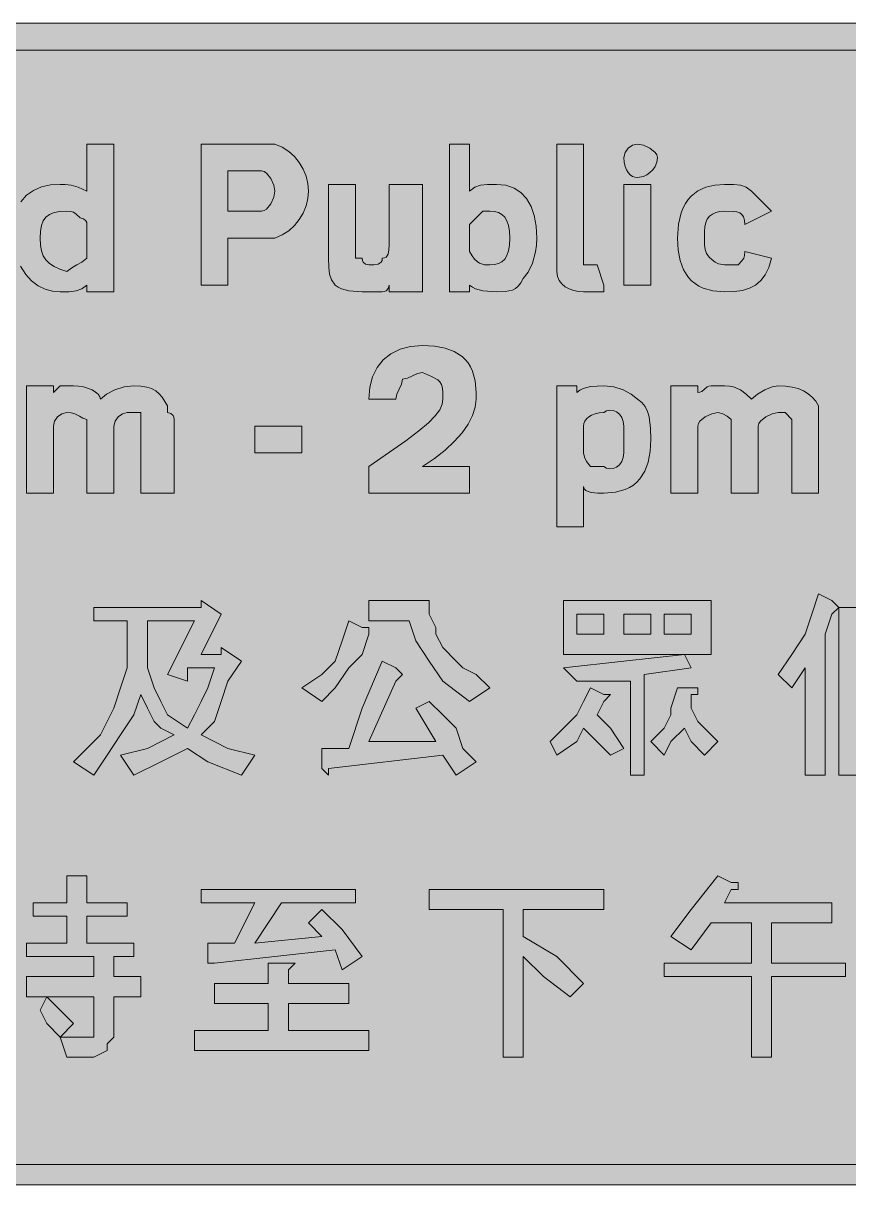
# Model space of a CAD drawing. Header units: metres. Extents: x 12 to 556, y 31 to 238.
# Drawn here: x 238.3 to 386, y 30.7 to 238.3 of the extents above; entities that cross this region are included whole.
import ezdxf

# ---------------------------------------------------------------- set-up
doc = ezdxf.new("R2010")
doc.units = ezdxf.units.M
doc.layers.add('FILL_BLACK_000000', color=7, linetype='Continuous', true_color=0x000000)
doc.layers.add('FILL_WHITE_FFFFFF', color=7, linetype='Continuous', true_color=0xffffff)

msp = doc.modelspace()

# ---------------------------------------------------------------- hatches: boundary and pattern name
at = {"layer": 'FILL_BLACK_000000', "true_color": 0x000000}
h = msp.add_hatch(color=7, dxfattribs=at)
h.dxf.hatch_style = 1
h.paths.add_polyline_path([(548.25, 238.13), (549.15, 237.72), (550.05, 237.31), (550.95, 237.12), (551.7, 236.52), (552.47, 236.11), (553.35, 235.92), (554.04, 235.02), (554.4, 234.12), (554.53, 233.22), (554.55, 232.32), (555.24, 231.44), (555.6, 230.67), (555.75, 229.92), (555.75, 39.12), (555.54, 37.34), (555, 35.67), (554.23, 34.23), (553.35, 33.12), (552.24, 32.24), (550.8, 31.47), (549.13, 30.93), (547.35, 30.72), (20.55, 30.72), (18.77, 30.93), (17.1, 31.47), (15.66, 32.24), (14.55, 33.12), (13.67, 34.23), (12.9, 35.67), (12.36, 37.34), (12.15, 39.12), (12.15, 229.92), (12.36, 231.03), (12.9, 232.47), (14.55, 235.92), (14.95, 235.97), (15.26, 236.11), (15.75, 236.52), (16.24, 236.93), (16.55, 237.07), (16.95, 237.12), (17.85, 237.31), (18.75, 237.72), (19.65, 238.13), (20.55, 238.32), (547.35, 238.32), (548.25, 238.13)])
h.paths.add_polyline_path([(18.75, 233.37), (17.85, 233.01), (16.95, 232.32), (16.76, 231.44), (16.35, 230.67), (15.75, 229.92), (15.75, 39.12), (15.77, 38.43), (15.9, 38.07), (16.26, 37.94), (16.95, 37.92), (16.95, 35.52), (17.85, 35.33), (18.75, 34.92), (19.65, 34.51), (20.55, 34.32), (547.35, 34.32), (548.55, 35.52), (549.75, 35.52), (550.44, 36.42), (550.8, 37.32), (550.93, 38.22), (550.95, 39.12), (550.95, 229.92), (550.8, 230.67), (550.44, 231.44), (549.75, 232.32), (549.7, 232.72), (549.54, 233.01), (549, 233.37), (548.23, 233.5), (547.35, 233.52), (20.55, 233.52), (19.65, 233.5), (18.75, 233.37)], flags=16)
h = msp.add_hatch(color=7, dxfattribs=at)
h.dxf.hatch_style = 1
h.paths.add_polyline_path([(254.55, 216.72), (254.55, 190.32), (249.75, 190.32), (249.75, 191.52), (248.83, 190.83), (247.8, 190.47), (246.54, 190.34), (244.95, 190.32), (243.6, 190.43), (242.29, 190.79), (241.03, 191.4), (239.85, 192.27), (238.79, 193.43), (237.86, 194.88), (237.11, 196.64), (236.55, 198.72), (236.55, 199.92), (236.55, 201.12), (236.71, 203.2), (237.19, 204.96), (237.94, 206.41), (238.95, 207.57), (240.18, 208.44), (241.61, 209.05), (243.21, 209.41), (244.95, 209.52), (245.87, 209.5), (246.9, 209.37), (248.16, 209.01), (249.75, 208.32), (249.75, 216.72), (254.55, 216.72)])
h.paths.add_polyline_path([(249.75, 202.32), (249.7, 202.72), (249.56, 203.01), (249.15, 203.37), (248.55, 203.52), (247.84, 204.21), (247.35, 204.57), (246.86, 204.7), (246.15, 204.72), (244.91, 204.66), (243.88, 204.48), (243.05, 204.15), (242.4, 203.67), (241.92, 203.02), (241.59, 202.19), (241.41, 201.16), (241.35, 199.92), (241.41, 198.68), (241.59, 197.63), (241.92, 196.76), (242.4, 196.02), (243.05, 195.4), (243.88, 194.86), (244.91, 194.37), (246.15, 193.92), (247.05, 194.63), (247.95, 195.12), (248.85, 195.61), (249.75, 196.32), (249.75, 201.12), (249.75, 202.32)], flags=16)
h = msp.add_hatch(color=7, dxfattribs=at)
h.dxf.hatch_style = 1
h.paths.add_polyline_path([(270.15, 191.52), (270.15, 216.72), (282.15, 216.72), (283.35, 216.72), (284.64, 216.16), (285.81, 215.41), (286.83, 214.48), (287.7, 213.42), (288.4, 212.24), (288.92, 210.98), (289.24, 209.67), (289.35, 208.32), (289.24, 206.97), (288.92, 205.66), (288.4, 204.4), (287.7, 203.22), (286.83, 202.16), (285.81, 201.23), (284.64, 200.48), (283.35, 199.92), (282.15, 199.92), (274.95, 199.92), (274.95, 191.52), (270.15, 191.52)])
h.paths.add_polyline_path([(281.4, 204.83), (281.83, 205.11), (282.6, 206.07), (283.14, 207.25), (283.35, 208.32), (283.14, 209.39), (282.6, 210.57), (281.83, 211.53), (281.4, 211.81), (280.95, 211.92), (274.95, 211.92), (274.95, 204.72), (280.95, 204.72), (281.4, 204.83)], flags=16)
h = msp.add_hatch(color=7, dxfattribs=at)
h.dxf.hatch_style = 1
h.paths.add_polyline_path([(319.24, 190.83), (318.65, 191.12), (318.15, 191.52), (318.15, 190.32), (314.55, 190.32), (314.55, 216.72), (318.15, 216.72), (318.15, 208.32), (319.07, 209.01), (320.1, 209.37), (321.36, 209.5), (322.95, 209.52), (324.64, 209.35), (326.1, 208.86), (327.34, 208.06), (328.35, 206.97), (329.14, 205.59), (329.7, 203.95), (330.04, 202.06), (330.15, 199.92), (330.1, 198.63), (329.94, 197.44), (329.4, 195.42), (328.63, 193.84), (327.75, 192.72), (327.3, 191.93), (326.83, 191.33), (326.34, 190.91), (325.8, 190.62), (324.54, 190.36), (322.95, 190.32), (320.55, 190.47), (319.24, 190.83)])
h.paths.add_polyline_path([(323.32, 195.36), (323.94, 195.69), (324.45, 196.17), (324.84, 196.82), (325.12, 197.65), (325.29, 198.68), (325.35, 199.92), (325.29, 201.16), (325.12, 202.19), (324.84, 203.02), (324.45, 203.67), (323.94, 204.15), (323.32, 204.48), (322.59, 204.66), (321.75, 204.72), (320.55, 204.72), (318.15, 202.32), (318.15, 197.52), (318.6, 196.73), (319.05, 196.13), (319.5, 195.71), (319.95, 195.42), (320.85, 195.16), (321.75, 195.12), (322.59, 195.18), (323.32, 195.36)], flags=16)
h = msp.add_hatch(color=7, dxfattribs=at)
h.dxf.hatch_style = 1
h.paths.add_polyline_path([(338.55, 196.32), (338.55, 195.12), (340.95, 195.12), (342.15, 191.52), (342.15, 190.32), (340.95, 190.32), (338.55, 190.32), (337.65, 190.38), (336.79, 190.54), (335.98, 190.83), (335.25, 191.22), (334.64, 191.73), (334.16, 192.34), (333.86, 193.08), (333.75, 193.92), (333.75, 195.12), (333.75, 216.72), (338.55, 216.72), (338.55, 196.32)])
h = msp.add_hatch(color=7, dxfattribs=at)
h.dxf.hatch_style = 1
h.paths.add_polyline_path([(351.64, 213.48), (351.36, 212.74), (350.93, 212.13), (350.4, 211.62), (349.82, 211.23), (349.22, 210.94), (348.15, 210.72), (347.7, 210.78), (347.27, 210.94), (346.86, 211.23), (346.5, 211.62), (346.19, 212.13), (345.96, 212.74), (345.8, 213.48), (345.75, 214.32), (345.96, 215.2), (346.5, 215.97), (347.27, 216.51), (348.15, 216.72), (349.22, 216.51), (350.4, 215.97), (351.36, 215.2), (351.64, 214.77), (351.75, 214.32), (351.64, 213.48)])
h = msp.add_hatch(color=7, dxfattribs=at)
h.dxf.hatch_style = 1
h.paths.add_polyline_path([(309.75, 209.52), (309.75, 190.32), (303.75, 190.32), (303.75, 191.52), (303.6, 190.92), (303.24, 190.51), (302.95, 190.37), (302.55, 190.32), (298.95, 190.32), (296.55, 190.47), (295.24, 190.83), (294.65, 191.12), (294.15, 191.52), (293.46, 192.44), (293.1, 193.47), (292.97, 194.73), (292.95, 196.32), (292.95, 209.52), (297.75, 209.52), (297.75, 197.52), (297.75, 196.32), (298.95, 196.32), (299, 195.92), (299.14, 195.63), (299.55, 195.27), (300.15, 195.12), (301.03, 195.14), (301.8, 195.27), (302.34, 195.63), (302.5, 195.92), (302.55, 196.32), (302.95, 196.37), (303.24, 196.53), (303.6, 197.07), (303.73, 197.84), (303.75, 198.72), (303.75, 209.52), (309.75, 209.52)])
h = msp.add_hatch(color=7, dxfattribs=at)
h.dxf.hatch_style = 1
h.paths.add_polyline_path([(345.75, 191.52), (345.75, 209.52), (350.55, 209.52), (350.55, 191.52), (345.75, 191.52)])
h = msp.add_hatch(color=7, dxfattribs=at)
h.dxf.hatch_style = 1
h.paths.add_polyline_path([(365.34, 209.5), (366.6, 209.37), (367.63, 209.01), (368.55, 208.32), (372.15, 204.72), (367.35, 202.32), (367.29, 203.11), (367.12, 203.71), (366.84, 204.13), (366.45, 204.42), (365.94, 204.59), (365.33, 204.68), (363.75, 204.72), (362.91, 204.66), (362.17, 204.49), (361.56, 204.21), (361.05, 203.82), (360.66, 203.31), (360.37, 202.69), (360.21, 201.96), (360.15, 201.12), (360.15, 199.92), (360.15, 198.72), (360.26, 197.88), (360.54, 197.14), (360.97, 196.53), (361.5, 196.02), (362.08, 195.63), (362.68, 195.34), (363.75, 195.12), (366.15, 195.12), (366.84, 195.83), (367.2, 196.32), (367.33, 196.81), (367.35, 197.52), (372.15, 196.32), (371.64, 194.68), (371.01, 193.36), (370.23, 192.31), (369.3, 191.52), (368.2, 190.95), (366.92, 190.58), (365.44, 190.38), (363.75, 190.32), (361.67, 190.49), (359.91, 190.98), (359.14, 191.34), (358.46, 191.78), (357.84, 192.29), (357.3, 192.87), (356.43, 194.25), (355.82, 195.89), (355.46, 197.78), (355.35, 199.92), (355.51, 202.4), (355.99, 204.46), (356.33, 205.34), (356.74, 206.12), (357.22, 206.81), (357.75, 207.42), (358.98, 208.38), (360.41, 209.03), (362.01, 209.4), (363.75, 209.52), (365.34, 209.5)])
h = msp.add_hatch(color=7, dxfattribs=at)
h.dxf.hatch_style = 1
h.paths.add_polyline_path([(318.15, 159.12), (318.15, 154.32), (300.15, 154.32), (300.15, 159.12), (306.77, 163.69), (309.07, 165.45), (310.8, 166.92), (312.02, 168.17), (312.81, 169.24), (313.23, 170.21), (313.35, 171.12), (313.35, 172.32), (313.29, 173.11), (313.12, 173.73), (312.84, 174.2), (312.45, 174.57), (311.32, 175.19), (309.75, 175.92), (308.85, 175.73), (307.95, 175.32), (307.05, 174.91), (306.15, 174.72), (305.96, 173.82), (305.55, 172.92), (305.14, 172.02), (304.95, 171.12), (300.15, 171.12), (300.32, 173.26), (300.81, 175.15), (301.61, 176.79), (302.7, 178.17), (304.08, 179.26), (305.72, 180.06), (307.61, 180.55), (309.75, 180.72), (311.89, 180.61), (313.78, 180.25), (315.42, 179.64), (316.8, 178.77), (317.38, 178.23), (317.89, 177.61), (318.33, 176.93), (318.69, 176.16), (319.18, 174.4), (319.35, 172.32), (319.35, 171.12), (319.18, 169.72), (318.69, 168.23), (317.89, 166.69), (316.8, 165.12), (315.42, 163.55), (313.78, 162.01), (311.89, 160.52), (309.75, 159.12), (318.15, 159.12)])
h = msp.add_hatch(color=7, dxfattribs=at)
h.dxf.hatch_style = 1
h.paths.add_polyline_path([(256.07, 168.51), (255.3, 167.97), (254.76, 167.2), (254.55, 166.32), (254.55, 154.32), (249.75, 154.32), (249.75, 167.52), (249.02, 167.71), (248.4, 168.12), (247.56, 168.53), (246.94, 168.67), (246.15, 168.72), (245.27, 168.51), (244.5, 167.97), (243.96, 167.2), (243.75, 166.32), (243.75, 154.32), (238.95, 154.32), (238.95, 173.52), (243.75, 173.52), (243.75, 172.32), (244.95, 173.52), (247.35, 173.52), (248.25, 173.47), (249.11, 173.31), (250.65, 172.77), (251.26, 172.41), (251.74, 172), (252.04, 171.57), (252.15, 171.12), (253.26, 172), (254.7, 172.77), (256.37, 173.31), (258.15, 173.52), (259.39, 173.46), (260.44, 173.29), (261.31, 173.01), (262.05, 172.62), (262.67, 172.11), (263.21, 171.49), (264.15, 169.92), (264.15, 168.72), (264.75, 168.57), (265.16, 168.21), (265.3, 167.92), (265.35, 167.52), (265.35, 154.32), (259.35, 154.32), (259.35, 167.52), (259.35, 168.72), (256.95, 168.72), (256.07, 168.51)])
h = msp.add_hatch(color=7, dxfattribs=at)
h.dxf.hatch_style = 1
h.paths.add_polyline_path([(350.08, 159.89), (349.47, 158.25), (348.6, 156.87), (348.06, 156.29), (347.44, 155.78), (346.76, 155.34), (345.99, 154.98), (344.23, 154.49), (342.15, 154.32), (341.08, 154.34), (339.9, 154.47), (339.37, 154.61), (338.94, 154.83), (338.66, 155.12), (338.55, 155.52), (338.55, 148.32), (333.75, 148.32), (333.75, 173.52), (337.35, 173.52), (337.35, 172.32), (337.85, 172.72), (338.44, 173.01), (339.75, 173.37), (342.15, 173.52), (343.93, 173.31), (345.6, 172.77), (347.04, 172), (348.15, 171.12), (348.94, 170.56), (349.54, 169.83), (349.96, 168.95), (350.25, 167.97), (350.51, 165.89), (350.55, 163.92), (350.44, 161.78), (350.08, 159.89)])
h.paths.add_polyline_path([(343.22, 158.65), (343.82, 158.72), (344.4, 158.97), (344.93, 159.39), (345.36, 159.96), (345.64, 160.68), (345.75, 161.52), (345.75, 166.32), (345.64, 167.16), (345.36, 167.88), (344.93, 168.45), (344.4, 168.87), (343.82, 169.12), (343.22, 169.19), (342.65, 169.06), (342.15, 168.72), (341.31, 168.67), (340.58, 168.51), (339.96, 168.28), (339.45, 167.97), (339.06, 167.61), (338.77, 167.2), (338.61, 166.77), (338.55, 166.32), (338.55, 161.52), (338.7, 160.77), (339.06, 160), (339.75, 159.12), (342.15, 159.12), (342.65, 158.78), (343.22, 158.65)], flags=16)
h = msp.add_hatch(color=7, dxfattribs=at)
h.dxf.hatch_style = 1
h.paths.add_polyline_path([(372.28, 168.51), (371.1, 167.97), (370.14, 167.2), (369.86, 166.77), (369.75, 166.32), (369.75, 154.32), (364.95, 154.32), (364.95, 167.52), (364.2, 168.12), (363.43, 168.53), (362.55, 168.72), (361.48, 168.51), (360.3, 167.97), (359.34, 167.2), (359.06, 166.77), (358.95, 166.32), (358.95, 154.32), (354.15, 154.32), (354.15, 173.52), (358.95, 173.52), (358.95, 172.32), (359.35, 172.37), (359.66, 172.51), (360.15, 172.92), (360.64, 173.33), (360.95, 173.47), (361.35, 173.52), (363.75, 173.52), (364.6, 173.47), (365.34, 173.31), (366.6, 172.77), (367.63, 172), (368.55, 171.12), (369.64, 172), (370.95, 172.77), (372.26, 173.31), (373.35, 173.52), (374.64, 173.46), (375.82, 173.29), (376.89, 173.01), (377.85, 172.62), (378.69, 172.11), (379.43, 171.49), (380.04, 170.76), (380.55, 169.92), (380.55, 168.72), (380.55, 167.52), (380.55, 154.32), (375.75, 154.32), (375.75, 167.52), (374.55, 168.72), (373.35, 168.72), (372.28, 168.51)])
h = msp.add_hatch(color=7, dxfattribs=at)
h.dxf.hatch_style = 1
h.paths.add_polyline_path([(288.15, 161.52), (279.75, 161.52), (279.75, 166.32), (288.15, 166.32), (288.15, 161.52)])
h = msp.add_hatch(color=7, dxfattribs=at)
h.dxf.hatch_style = 1
h.paths.add_polyline_path([(270.15, 135.12), (273.75, 132.72), (270.15, 125.52), (273.75, 125.52), (273.75, 126.72), (277.35, 124.32), (274.95, 120.72), (273.75, 117.12), (272.55, 113.52), (270.15, 111.12), (274.95, 108.72), (279.75, 107.52), (277.35, 103.92), (271.35, 106.32), (267.75, 108.72), (262.95, 106.32), (258.15, 103.92), (255.75, 107.52), (260.55, 108.72), (265.35, 111.12), (262.95, 112.32), (261.75, 113.52), (260.55, 115.92), (259.35, 118.32), (258.15, 114.72), (255.75, 111.12), (253.35, 107.52), (250.95, 103.92), (247.35, 106.32), (249.75, 108.72), (252.15, 111.12), (253.35, 113.52), (254.55, 115.92), (255.75, 119.52), (256.95, 123.12), (256.95, 126.72), (256.95, 131.52), (250.95, 131.52), (250.95, 133.92), (270.15, 133.92), (270.15, 135.12)])
h.paths.add_polyline_path([(261.75, 119.52), (262.95, 117.12), (264.15, 114.72), (267.75, 112.32), (268.95, 114.72), (270.15, 117.12), (271.35, 119.52), (272.55, 123.12), (267.75, 123.12), (267.75, 120.72), (264.15, 121.92), (268.95, 131.52), (260.55, 131.52), (260.55, 123.12), (261.75, 119.52)], flags=16)
h = msp.add_hatch(color=7, dxfattribs=at)
h.dxf.hatch_style = 1
h.paths.add_polyline_path([(310.95, 135.12), (310.95, 132.72), (312.15, 130.32), (312.15, 129.12), (313.35, 126.72), (315.75, 124.32), (316.95, 123.12), (319.35, 121.92), (321.75, 119.52), (318.15, 117.12), (313.35, 120.72), (310.95, 124.32), (308.55, 127.92), (307.35, 131.52), (300.15, 131.52), (300.15, 135.12), (310.95, 135.12)])
h = msp.add_hatch(color=7, dxfattribs=at)
h.dxf.hatch_style = 1
h.paths.add_polyline_path([(334.95, 135.12), (361.35, 135.12), (361.35, 125.52), (334.95, 125.52), (334.95, 135.12)])
h.paths.add_polyline_path([(337.35, 129.12), (342.15, 129.12), (342.15, 132.72), (337.35, 132.72), (337.35, 129.12)], flags=16)
h.paths.add_polyline_path([(345.75, 132.72), (345.75, 129.12), (350.55, 129.12), (350.55, 132.72), (345.75, 132.72)], flags=16)
h.paths.add_polyline_path([(357.75, 132.72), (352.95, 132.72), (352.95, 129.12), (357.75, 129.12), (357.75, 132.72)], flags=16)
h = msp.add_hatch(color=7, dxfattribs=at)
h.dxf.hatch_style = 1
h.paths.add_polyline_path([(384.15, 133.92), (382.95, 132.72), (381.75, 129.12), (381.75, 103.92), (378.15, 103.92), (378.15, 123.12), (375.75, 119.52), (373.35, 121.92), (375.75, 125.52), (378.15, 129.12), (379.35, 132.72), (380.55, 136.32), (382.95, 135.12), (384.15, 133.92)])
h = msp.add_hatch(color=7, dxfattribs=at)
h.dxf.hatch_style = 1
h.paths.add_polyline_path([(393.75, 123.12), (387.75, 123.12), (387.75, 119.52), (393.75, 119.52), (393.75, 117.12), (387.75, 117.12), (387.75, 112.32), (393.75, 112.32), (393.75, 109.92), (387.75, 109.92), (387.75, 103.92), (384.15, 103.92), (384.15, 133.92), (393.75, 133.92), (393.75, 123.12)])
h.paths.add_polyline_path([(391.35, 131.52), (387.75, 131.52), (387.75, 126.72), (391.35, 126.72), (391.35, 131.52)], flags=16)
h = msp.add_hatch(color=7, dxfattribs=at)
h.dxf.hatch_style = 1
h.paths.add_polyline_path([(298.95, 125.52), (296.55, 123.12), (294.15, 119.52), (291.75, 117.12), (288.15, 119.52), (291.75, 121.92), (294.15, 124.32), (295.35, 127.92), (296.55, 131.52), (298.95, 130.32), (300.15, 130.32), (300.15, 129.12), (298.95, 125.52)])
h = msp.add_hatch(color=7, dxfattribs=at)
h.dxf.hatch_style = 1
h.paths.add_polyline_path([(349.35, 103.92), (346.95, 103.92), (346.95, 120.72), (337.35, 120.72), (334.95, 123.12), (345.75, 124.32), (356.55, 125.52), (357.75, 123.12), (349.35, 121.92), (349.35, 103.92)])
h = msp.add_hatch(color=7, dxfattribs=at)
h.dxf.hatch_style = 1
h.paths.add_polyline_path([(306.15, 121.92), (304.95, 120.72), (300.15, 109.92), (312.15, 109.92), (308.55, 115.92), (310.95, 117.12), (313.35, 114.72), (315.75, 112.32), (316.95, 108.72), (319.35, 106.32), (315.75, 103.92), (313.35, 107.52), (292.95, 105.12), (292.95, 103.92), (291.75, 105.12), (291.75, 108.72), (296.55, 108.72), (298.95, 115.92), (302.55, 124.32), (304.95, 123.12), (306.15, 121.92)])
h = msp.add_hatch(color=7, dxfattribs=at)
h.dxf.hatch_style = 1
h.paths.add_polyline_path([(342.15, 118.32), (343.35, 118.32), (342.15, 117.12), (340.95, 114.72), (343.35, 112.32), (345.75, 108.72), (343.35, 107.52), (338.55, 112.32), (337.35, 109.92), (333.75, 107.52), (332.55, 109.92), (333.75, 111.12), (334.95, 112.32), (337.35, 114.72), (338.55, 117.12), (339.75, 119.52), (342.15, 118.32)])
h = msp.add_hatch(color=7, dxfattribs=at)
h.dxf.hatch_style = 1
h.paths.add_polyline_path([(357.75, 119.52), (358.95, 119.52), (358.95, 118.32), (357.75, 118.32), (357.75, 115.92), (358.95, 113.52), (360.15, 112.32), (361.35, 111.12), (362.55, 109.92), (360.15, 107.52), (357.75, 109.92), (356.55, 112.32), (354.15, 109.92), (352.95, 107.52), (350.55, 109.92), (351.75, 111.12), (352.95, 112.32), (354.15, 114.72), (354.15, 115.92), (355.35, 119.52), (357.75, 119.52)])
h = msp.add_hatch(color=7, dxfattribs=at)
h.dxf.hatch_style = 1
h.paths.add_polyline_path([(256.95, 81.12), (256.95, 78.72), (249.75, 78.72), (249.75, 73.92), (258.15, 73.92), (258.15, 71.52), (254.55, 71.52), (254.55, 67.92), (259.35, 67.92), (259.35, 64.32), (254.55, 64.32), (254.55, 57.12), (253.35, 55.92), (253.35, 54.72), (250.95, 53.52), (249.75, 53.52), (246.15, 53.52), (244.95, 57.12), (248.55, 57.12), (249.75, 57.12), (250.95, 57.12), (250.95, 58.32), (250.95, 64.32), (238.95, 64.32), (238.95, 67.92), (250.95, 67.92), (250.95, 71.52), (238.95, 71.52), (238.95, 73.92), (246.15, 73.92), (246.15, 78.72), (240.15, 78.72), (240.15, 81.12), (246.15, 81.12), (246.15, 85.92), (249.75, 85.92), (249.75, 84.72), (249.75, 81.12), (256.95, 81.12)])
h = msp.add_hatch(color=7, dxfattribs=at)
h.dxf.hatch_style = 1
h.paths.add_polyline_path([(357.75, 79.92), (362.55, 85.92), (364.95, 84.72), (366.15, 84.72), (366.15, 83.52), (364.95, 83.52), (363.75, 81.12), (382.95, 81.12), (382.95, 77.52), (372.15, 77.52), (372.15, 70.32), (385.35, 70.32), (385.35, 67.92), (372.15, 67.92), (372.15, 53.52), (368.55, 53.52), (368.55, 67.92), (352.95, 67.92), (352.95, 70.32), (368.55, 70.32), (368.55, 77.52), (361.35, 77.52), (357.75, 72.72), (354.15, 75.12), (357.75, 79.92)])
h = msp.add_hatch(color=7, dxfattribs=at)
h.dxf.hatch_style = 1
h.paths.add_polyline_path([(270.15, 83.52), (297.75, 83.52), (297.75, 81.12), (284.55, 81.12), (279.75, 73.92), (291.75, 75.12), (289.35, 77.52), (291.75, 79.92), (295.35, 76.32), (298.95, 71.52), (295.35, 69.12), (294.15, 72.72), (272.55, 70.32), (271.35, 70.32), (271.35, 73.92), (276.15, 73.92), (279.75, 81.12), (270.15, 81.12), (270.15, 83.52)])
h = msp.add_hatch(color=7, dxfattribs=at)
h.dxf.hatch_style = 1
h.paths.add_polyline_path([(342.15, 83.52), (342.15, 79.92), (327.75, 79.92), (327.75, 75.12), (333.75, 71.52), (338.55, 66.72), (336.15, 64.32), (331.35, 67.92), (327.75, 71.52), (327.75, 53.52), (324.15, 53.52), (324.15, 79.92), (310.95, 79.92), (310.95, 83.52), (342.15, 83.52)])
h = msp.add_hatch(color=7, dxfattribs=at)
h.dxf.hatch_style = 1
h.paths.add_polyline_path([(268.95, 58.32), (282.15, 58.32), (282.15, 63.12), (272.55, 63.12), (272.55, 66.72), (282.15, 66.72), (282.15, 70.32), (285.75, 70.32), (286.95, 70.32), (285.75, 69.12), (285.75, 66.72), (296.55, 66.72), (296.55, 63.12), (285.75, 63.12), (285.75, 58.32), (300.15, 58.32), (300.15, 54.72), (268.95, 54.72), (268.95, 58.32)])
h = msp.add_hatch(color=7, dxfattribs=at)
h.dxf.hatch_style = 1
h.paths.add_polyline_path([(244.95, 61.92), (247.35, 59.52), (244.95, 57.12), (242.55, 59.52), (241.35, 61.92), (242.55, 64.32), (244.95, 61.92)])
at = {"layer": 'FILL_WHITE_FFFFFF', "true_color": 0xffffff}
h = msp.add_hatch(color=7, dxfattribs=at)
h.dxf.hatch_style = 1
h.paths.add_polyline_path([(547.35, 233.52), (548.55, 233.52), (548.95, 233.47), (549.24, 233.33), (549.6, 232.92), (549.75, 232.32), (550.15, 232.27), (550.44, 232.13), (550.8, 231.72), (550.95, 231.12), (550.95, 229.92), (550.95, 39.12), (550.93, 38.22), (550.8, 37.32), (550.44, 36.42), (549.75, 35.52), (548.55, 35.52), (547.35, 34.32), (20.55, 34.32), (19.65, 34.51), (18.75, 34.92), (17.85, 35.33), (16.95, 35.52), (16.76, 36.42), (16.35, 37.32), (15.94, 38.22), (15.75, 39.12), (15.75, 229.92), (16.35, 230.67), (16.76, 231.44), (16.95, 232.32), (17.85, 233.01), (18.75, 233.37), (19.65, 233.5), (20.55, 233.52), (547.35, 233.52)])

# ---------------------------------------------------------------- linework, layer by layer
at = {"layer": 'FILL_BLACK_000000', "lineweight": 0, "true_color": 0x000000}
for points in [[(20.55, 238.32), (547.35, 238.32)], [(20.55, 34.32), (547.35, 34.32), (548.55, 35.52), (549.75, 35.52), (550.44, 36.42), (550.8, 37.32), (550.93, 38.22), (550.95, 39.12), (550.95, 229.92), (550.8, 230.67), (550.44, 231.44), (549.75, 232.32), (549.7, 232.72), (549.54, 233.01), (549, 233.37), (548.23, 233.5), (547.35, 233.52), (20.55, 233.52)], [(237.94, 206.41), (238.95, 207.57), (240.18, 208.44), (241.61, 209.05), (243.21, 209.41), (244.95, 209.52), (245.87, 209.5), (246.9, 209.37), (248.16, 209.01), (249.75, 208.32), (249.75, 216.72), (254.55, 216.72), (254.55, 190.32), (249.75, 190.32), (249.75, 191.52), (248.83, 190.83), (247.8, 190.47), (246.54, 190.34), (244.95, 190.32), (243.6, 190.43), (242.29, 190.79), (241.03, 191.4), (239.85, 192.27), (238.79, 193.43), (237.86, 194.88)], [(547.35, 30.72), (20.55, 30.72)]]:
    msp.add_lwpolyline(points, dxfattribs=at)
for points in [[(270.15, 191.52), (270.15, 216.72), (282.15, 216.72), (283.35, 216.72), (284.64, 216.16), (285.81, 215.41), (286.83, 214.48), (287.7, 213.42), (288.4, 212.24), (288.92, 210.98), (289.24, 209.67), (289.35, 208.32), (289.24, 206.97), (288.92, 205.66), (288.4, 204.4), (287.7, 203.22), (286.83, 202.16), (285.81, 201.23), (284.64, 200.48), (283.35, 199.92), (282.15, 199.92), (274.95, 199.92), (274.95, 191.52)], [(319.24, 190.83), (318.65, 191.12), (318.15, 191.52), (318.15, 190.32), (314.55, 190.32), (314.55, 216.72), (318.15, 216.72), (318.15, 208.32), (319.07, 209.01), (320.1, 209.37), (321.36, 209.5), (322.95, 209.52), (324.64, 209.35), (326.1, 208.86), (327.34, 208.06), (328.35, 206.97), (329.14, 205.59), (329.7, 203.95), (330.04, 202.06), (330.15, 199.92), (330.1, 198.63), (329.94, 197.44), (329.4, 195.42), (328.63, 193.84), (327.75, 192.72), (327.3, 191.93), (326.83, 191.33), (326.34, 190.91), (325.8, 190.62), (324.54, 190.36), (322.95, 190.32), (320.55, 190.47)], [(338.55, 196.32), (338.55, 195.12), (340.95, 195.12), (342.15, 191.52), (342.15, 190.32), (340.95, 190.32), (338.55, 190.32), (337.65, 190.38), (336.79, 190.54), (335.98, 190.83), (335.25, 191.22), (334.64, 191.73), (334.16, 192.34), (333.86, 193.08), (333.75, 193.92), (333.75, 195.12), (333.75, 216.72), (338.55, 216.72)], [(351.64, 213.48), (351.36, 212.74), (350.93, 212.13), (350.4, 211.62), (349.82, 211.23), (349.22, 210.94), (348.15, 210.72), (347.7, 210.78), (347.27, 210.94), (346.86, 211.23), (346.5, 211.62), (346.19, 212.13), (345.96, 212.74), (345.8, 213.48), (345.75, 214.32), (345.96, 215.2), (346.5, 215.97), (347.27, 216.51), (348.15, 216.72), (349.22, 216.51), (350.4, 215.97), (351.36, 215.2), (351.64, 214.77), (351.75, 214.32)], [(281.4, 204.83), (281.83, 205.11), (282.6, 206.07), (283.14, 207.25), (283.35, 208.32), (283.14, 209.39), (282.6, 210.57), (281.83, 211.53), (281.4, 211.81), (280.95, 211.92), (274.95, 211.92), (274.95, 204.72), (280.95, 204.72)], [(309.75, 209.52), (309.75, 190.32), (303.75, 190.32), (303.75, 191.52), (303.6, 190.92), (303.24, 190.51), (302.95, 190.37), (302.55, 190.32), (298.95, 190.32), (296.55, 190.47), (295.24, 190.83), (294.65, 191.12), (294.15, 191.52), (293.46, 192.44), (293.1, 193.47), (292.97, 194.73), (292.95, 196.32), (292.95, 209.52), (297.75, 209.52), (297.75, 197.52), (297.75, 196.32), (298.95, 196.32), (299, 195.92), (299.14, 195.63), (299.55, 195.27), (300.15, 195.12), (301.03, 195.14), (301.8, 195.27), (302.34, 195.63), (302.5, 195.92), (302.55, 196.32), (302.95, 196.37), (303.24, 196.53), (303.6, 197.07), (303.73, 197.84), (303.75, 198.72), (303.75, 209.52)], [(345.75, 191.52), (345.75, 209.52), (350.55, 209.52), (350.55, 191.52)], [(365.34, 209.5), (366.6, 209.37), (367.63, 209.01), (368.55, 208.32), (372.15, 204.72), (367.35, 202.32), (367.29, 203.11), (367.12, 203.71), (366.84, 204.13), (366.45, 204.42), (365.94, 204.59), (365.33, 204.68), (363.75, 204.72), (362.91, 204.66), (362.17, 204.49), (361.56, 204.21), (361.05, 203.82), (360.66, 203.31), (360.37, 202.69), (360.21, 201.96), (360.15, 201.12), (360.15, 199.92), (360.15, 198.72), (360.26, 197.88), (360.54, 197.14), (360.97, 196.53), (361.5, 196.02), (362.08, 195.63), (362.68, 195.34), (363.75, 195.12), (366.15, 195.12), (366.84, 195.83), (367.2, 196.32), (367.33, 196.81), (367.35, 197.52), (372.15, 196.32), (371.64, 194.68), (371.01, 193.36), (370.23, 192.31), (369.3, 191.52), (368.2, 190.95), (366.92, 190.58), (365.44, 190.38), (363.75, 190.32), (361.67, 190.49), (359.91, 190.98), (359.14, 191.34), (358.46, 191.78), (357.84, 192.29), (357.3, 192.87), (356.43, 194.25), (355.82, 195.89), (355.46, 197.78), (355.35, 199.92), (355.51, 202.4), (355.99, 204.46), (356.33, 205.34), (356.74, 206.12), (357.22, 206.81), (357.75, 207.42), (358.98, 208.38), (360.41, 209.03), (362.01, 209.4), (363.75, 209.52)], [(249.75, 202.32), (249.7, 202.72), (249.56, 203.01), (249.15, 203.37), (248.55, 203.52), (247.84, 204.21), (247.35, 204.57), (246.86, 204.7), (246.15, 204.72), (244.91, 204.66), (243.88, 204.48), (243.05, 204.15), (242.4, 203.67), (241.92, 203.02), (241.59, 202.19), (241.41, 201.16), (241.35, 199.92), (241.41, 198.68), (241.59, 197.63), (241.92, 196.76), (242.4, 196.02), (243.05, 195.4), (243.88, 194.86), (244.91, 194.37), (246.15, 193.92), (247.05, 194.63), (247.95, 195.12), (248.85, 195.61), (249.75, 196.32), (249.75, 201.12)], [(323.32, 195.36), (323.94, 195.69), (324.45, 196.17), (324.84, 196.82), (325.12, 197.65), (325.29, 198.68), (325.35, 199.92), (325.29, 201.16), (325.12, 202.19), (324.84, 203.02), (324.45, 203.67), (323.94, 204.15), (323.32, 204.48), (322.59, 204.66), (321.75, 204.72), (320.55, 204.72), (318.15, 202.32), (318.15, 197.52), (318.6, 196.73), (319.05, 196.13), (319.5, 195.71), (319.95, 195.42), (320.85, 195.16), (321.75, 195.12), (322.59, 195.18)], [(318.15, 159.12), (318.15, 154.32), (300.15, 154.32), (300.15, 159.12), (306.77, 163.69), (309.07, 165.45), (310.8, 166.92), (312.02, 168.17), (312.81, 169.24), (313.23, 170.21), (313.35, 171.12), (313.35, 172.32), (313.29, 173.11), (313.12, 173.73), (312.84, 174.2), (312.45, 174.57), (311.32, 175.19), (309.75, 175.92), (308.85, 175.73), (307.95, 175.32), (307.05, 174.91), (306.15, 174.72), (305.96, 173.82), (305.55, 172.92), (305.14, 172.02), (304.95, 171.12), (300.15, 171.12), (300.32, 173.26), (300.81, 175.15), (301.61, 176.79), (302.7, 178.17), (304.08, 179.26), (305.72, 180.06), (307.61, 180.55), (309.75, 180.72), (311.89, 180.61), (313.78, 180.25), (315.42, 179.64), (316.8, 178.77), (317.38, 178.23), (317.89, 177.61), (318.33, 176.93), (318.69, 176.16), (319.18, 174.4), (319.35, 172.32), (319.35, 171.12), (319.18, 169.72), (318.69, 168.23), (317.89, 166.69), (316.8, 165.12), (315.42, 163.55), (313.78, 162.01), (311.89, 160.52), (309.75, 159.12)], [(256.07, 168.51), (255.3, 167.97), (254.76, 167.2), (254.55, 166.32), (254.55, 154.32), (249.75, 154.32), (249.75, 167.52), (249.02, 167.71), (248.4, 168.12), (247.56, 168.53), (246.94, 168.67), (246.15, 168.72), (245.27, 168.51), (244.5, 167.97), (243.96, 167.2), (243.75, 166.32), (243.75, 154.32), (238.95, 154.32), (238.95, 173.52), (243.75, 173.52), (243.75, 172.32), (244.95, 173.52), (247.35, 173.52), (248.25, 173.47), (249.11, 173.31), (250.65, 172.77), (251.26, 172.41), (251.74, 172), (252.04, 171.57), (252.15, 171.12), (253.26, 172), (254.7, 172.77), (256.37, 173.31), (258.15, 173.52), (259.39, 173.46), (260.44, 173.29), (261.31, 173.01), (262.05, 172.62), (262.67, 172.11), (263.21, 171.49), (264.15, 169.92), (264.15, 168.72), (264.75, 168.57), (265.16, 168.21), (265.3, 167.92), (265.35, 167.52), (265.35, 154.32), (259.35, 154.32), (259.35, 167.52), (259.35, 168.72), (256.95, 168.72)], [(350.08, 159.89), (349.47, 158.25), (348.6, 156.87), (348.06, 156.29), (347.44, 155.78), (346.76, 155.34), (345.99, 154.98), (344.23, 154.49), (342.15, 154.32), (341.08, 154.34), (339.9, 154.47), (339.37, 154.61), (338.94, 154.83), (338.66, 155.12), (338.55, 155.52), (338.55, 148.32), (333.75, 148.32), (333.75, 173.52), (337.35, 173.52), (337.35, 172.32), (337.85, 172.72), (338.44, 173.01), (339.75, 173.37), (342.15, 173.52), (343.93, 173.31), (345.6, 172.77), (347.04, 172), (348.15, 171.12), (348.94, 170.56), (349.54, 169.83), (349.96, 168.95), (350.25, 167.97), (350.51, 165.89), (350.55, 163.92), (350.44, 161.78)], [(372.28, 168.51), (371.1, 167.97), (370.14, 167.2), (369.86, 166.77), (369.75, 166.32), (369.75, 154.32), (364.95, 154.32), (364.95, 167.52), (364.2, 168.12), (363.43, 168.53), (362.55, 168.72), (361.48, 168.51), (360.3, 167.97), (359.34, 167.2), (359.06, 166.77), (358.95, 166.32), (358.95, 154.32), (354.15, 154.32), (354.15, 173.52), (358.95, 173.52), (358.95, 172.32), (359.35, 172.37), (359.66, 172.51), (360.15, 172.92), (360.64, 173.33), (360.95, 173.47), (361.35, 173.52), (363.75, 173.52), (364.6, 173.47), (365.34, 173.31), (366.6, 172.77), (367.63, 172), (368.55, 171.12), (369.64, 172), (370.95, 172.77), (372.26, 173.31), (373.35, 173.52), (374.64, 173.46), (375.82, 173.29), (376.89, 173.01), (377.85, 172.62), (378.69, 172.11), (379.43, 171.49), (380.04, 170.76), (380.55, 169.92), (380.55, 168.72), (380.55, 167.52), (380.55, 154.32), (375.75, 154.32), (375.75, 167.52), (374.55, 168.72), (373.35, 168.72)], [(343.22, 158.65), (343.82, 158.72), (344.4, 158.97), (344.93, 159.39), (345.36, 159.96), (345.64, 160.68), (345.75, 161.52), (345.75, 166.32), (345.64, 167.16), (345.36, 167.88), (344.93, 168.45), (344.4, 168.87), (343.82, 169.12), (343.22, 169.19), (342.65, 169.06), (342.15, 168.72), (341.31, 168.67), (340.58, 168.51), (339.96, 168.28), (339.45, 167.97), (339.06, 167.61), (338.77, 167.2), (338.61, 166.77), (338.55, 166.32), (338.55, 161.52), (338.7, 160.77), (339.06, 160), (339.75, 159.12), (342.15, 159.12), (342.65, 158.78)], [(288.15, 161.52), (279.75, 161.52), (279.75, 166.32), (288.15, 166.32)], [(270.15, 135.12), (273.75, 132.72), (270.15, 125.52), (273.75, 125.52), (273.75, 126.72), (277.35, 124.32), (274.95, 120.72), (273.75, 117.12), (272.55, 113.52), (270.15, 111.12), (274.95, 108.72), (279.75, 107.52), (277.35, 103.92), (271.35, 106.32), (267.75, 108.72), (262.95, 106.32), (258.15, 103.92), (255.75, 107.52), (260.55, 108.72), (265.35, 111.12), (262.95, 112.32), (261.75, 113.52), (260.55, 115.92), (259.35, 118.32), (258.15, 114.72), (255.75, 111.12), (253.35, 107.52), (250.95, 103.92), (247.35, 106.32), (249.75, 108.72), (252.15, 111.12), (253.35, 113.52), (254.55, 115.92), (255.75, 119.52), (256.95, 123.12), (256.95, 126.72), (256.95, 131.52), (250.95, 131.52), (250.95, 133.92), (270.15, 133.92)], [(310.95, 135.12), (310.95, 132.72), (312.15, 130.32), (312.15, 129.12), (313.35, 126.72), (315.75, 124.32), (316.95, 123.12), (319.35, 121.92), (321.75, 119.52), (318.15, 117.12), (313.35, 120.72), (310.95, 124.32), (308.55, 127.92), (307.35, 131.52), (300.15, 131.52), (300.15, 135.12)], [(334.95, 135.12), (361.35, 135.12), (361.35, 125.52), (334.95, 125.52)], [(384.15, 133.92), (382.95, 132.72), (381.75, 129.12), (381.75, 103.92), (378.15, 103.92), (378.15, 123.12), (375.75, 119.52), (373.35, 121.92), (375.75, 125.52), (378.15, 129.12), (379.35, 132.72), (380.55, 136.32), (382.95, 135.12)], [(393.75, 123.12), (387.75, 123.12), (387.75, 119.52), (393.75, 119.52), (393.75, 117.12), (387.75, 117.12), (387.75, 112.32), (393.75, 112.32), (393.75, 109.92), (387.75, 109.92), (387.75, 103.92), (384.15, 103.92), (384.15, 133.92), (393.75, 133.92)], [(261.75, 119.52), (262.95, 117.12), (264.15, 114.72), (267.75, 112.32), (268.95, 114.72), (270.15, 117.12), (271.35, 119.52), (272.55, 123.12), (267.75, 123.12), (267.75, 120.72), (264.15, 121.92), (268.95, 131.52), (260.55, 131.52), (260.55, 123.12)], [(298.95, 125.52), (296.55, 123.12), (294.15, 119.52), (291.75, 117.12), (288.15, 119.52), (291.75, 121.92), (294.15, 124.32), (295.35, 127.92), (296.55, 131.52), (298.95, 130.32), (300.15, 130.32), (300.15, 129.12)], [(337.35, 129.12), (342.15, 129.12), (342.15, 132.72), (337.35, 132.72)], [(345.75, 132.72), (345.75, 129.12), (350.55, 129.12), (350.55, 132.72)], [(357.75, 132.72), (352.95, 132.72), (352.95, 129.12), (357.75, 129.12)], [(349.35, 103.92), (346.95, 103.92), (346.95, 120.72), (337.35, 120.72), (334.95, 123.12), (345.75, 124.32), (356.55, 125.52), (357.75, 123.12), (349.35, 121.92)], [(306.15, 121.92), (304.95, 120.72), (300.15, 109.92), (312.15, 109.92), (308.55, 115.92), (310.95, 117.12), (313.35, 114.72), (315.75, 112.32), (316.95, 108.72), (319.35, 106.32), (315.75, 103.92), (313.35, 107.52), (292.95, 105.12), (292.95, 103.92), (291.75, 105.12), (291.75, 108.72), (296.55, 108.72), (298.95, 115.92), (302.55, 124.32), (304.95, 123.12)], [(342.15, 118.32), (343.35, 118.32), (342.15, 117.12), (340.95, 114.72), (343.35, 112.32), (345.75, 108.72), (343.35, 107.52), (338.55, 112.32), (337.35, 109.92), (333.75, 107.52), (332.55, 109.92), (333.75, 111.12), (334.95, 112.32), (337.35, 114.72), (338.55, 117.12), (339.75, 119.52)], [(357.75, 119.52), (358.95, 119.52), (358.95, 118.32), (357.75, 118.32), (357.75, 115.92), (358.95, 113.52), (360.15, 112.32), (361.35, 111.12), (362.55, 109.92), (360.15, 107.52), (357.75, 109.92), (356.55, 112.32), (354.15, 109.92), (352.95, 107.52), (350.55, 109.92), (351.75, 111.12), (352.95, 112.32), (354.15, 114.72), (354.15, 115.92), (355.35, 119.52)], [(256.95, 81.12), (256.95, 78.72), (249.75, 78.72), (249.75, 73.92), (258.15, 73.92), (258.15, 71.52), (254.55, 71.52), (254.55, 67.92), (259.35, 67.92), (259.35, 64.32), (254.55, 64.32), (254.55, 57.12), (253.35, 55.92), (253.35, 54.72), (250.95, 53.52), (249.75, 53.52), (246.15, 53.52), (244.95, 57.12), (248.55, 57.12), (249.75, 57.12), (250.95, 57.12), (250.95, 58.32), (250.95, 64.32), (238.95, 64.32), (238.95, 67.92), (250.95, 67.92), (250.95, 71.52), (238.95, 71.52), (238.95, 73.92), (246.15, 73.92), (246.15, 78.72), (240.15, 78.72), (240.15, 81.12), (246.15, 81.12), (246.15, 85.92), (249.75, 85.92), (249.75, 84.72), (249.75, 81.12)], [(357.75, 79.92), (362.55, 85.92), (364.95, 84.72), (366.15, 84.72), (366.15, 83.52), (364.95, 83.52), (363.75, 81.12), (382.95, 81.12), (382.95, 77.52), (372.15, 77.52), (372.15, 70.32), (385.35, 70.32), (385.35, 67.92), (372.15, 67.92), (372.15, 53.52), (368.55, 53.52), (368.55, 67.92), (352.95, 67.92), (352.95, 70.32), (368.55, 70.32), (368.55, 77.52), (361.35, 77.52), (357.75, 72.72), (354.15, 75.12)], [(270.15, 83.52), (297.75, 83.52), (297.75, 81.12), (284.55, 81.12), (279.75, 73.92), (291.75, 75.12), (289.35, 77.52), (291.75, 79.92), (295.35, 76.32), (298.95, 71.52), (295.35, 69.12), (294.15, 72.72), (272.55, 70.32), (271.35, 70.32), (271.35, 73.92), (276.15, 73.92), (279.75, 81.12), (270.15, 81.12)], [(342.15, 83.52), (342.15, 79.92), (327.75, 79.92), (327.75, 75.12), (333.75, 71.52), (338.55, 66.72), (336.15, 64.32), (331.35, 67.92), (327.75, 71.52), (327.75, 53.52), (324.15, 53.52), (324.15, 79.92), (310.95, 79.92), (310.95, 83.52)], [(268.95, 58.32), (282.15, 58.32), (282.15, 63.12), (272.55, 63.12), (272.55, 66.72), (282.15, 66.72), (282.15, 70.32), (285.75, 70.32), (286.95, 70.32), (285.75, 69.12), (285.75, 66.72), (296.55, 66.72), (296.55, 63.12), (285.75, 63.12), (285.75, 58.32), (300.15, 58.32), (300.15, 54.72), (268.95, 54.72)], [(244.95, 61.92), (247.35, 59.52), (244.95, 57.12), (242.55, 59.52), (241.35, 61.92), (242.55, 64.32)]]:
    msp.add_lwpolyline(points, close=True, dxfattribs=at)
at = {"layer": 'FILL_WHITE_FFFFFF', "lineweight": 0, "true_color": 0xffffff}
msp.add_lwpolyline([(20.55, 233.52), (547.35, 233.52), (548.55, 233.52), (548.95, 233.47), (549.24, 233.33), (549.6, 232.92), (549.75, 232.32), (550.15, 232.27), (550.44, 232.13), (550.8, 231.72), (550.95, 231.12), (550.95, 229.92), (550.95, 39.12), (550.93, 38.22), (550.8, 37.32), (550.44, 36.42), (549.75, 35.52), (548.55, 35.52), (547.35, 34.32), (20.55, 34.32)], dxfattribs=at)

doc.saveas('drawing.dxf')
